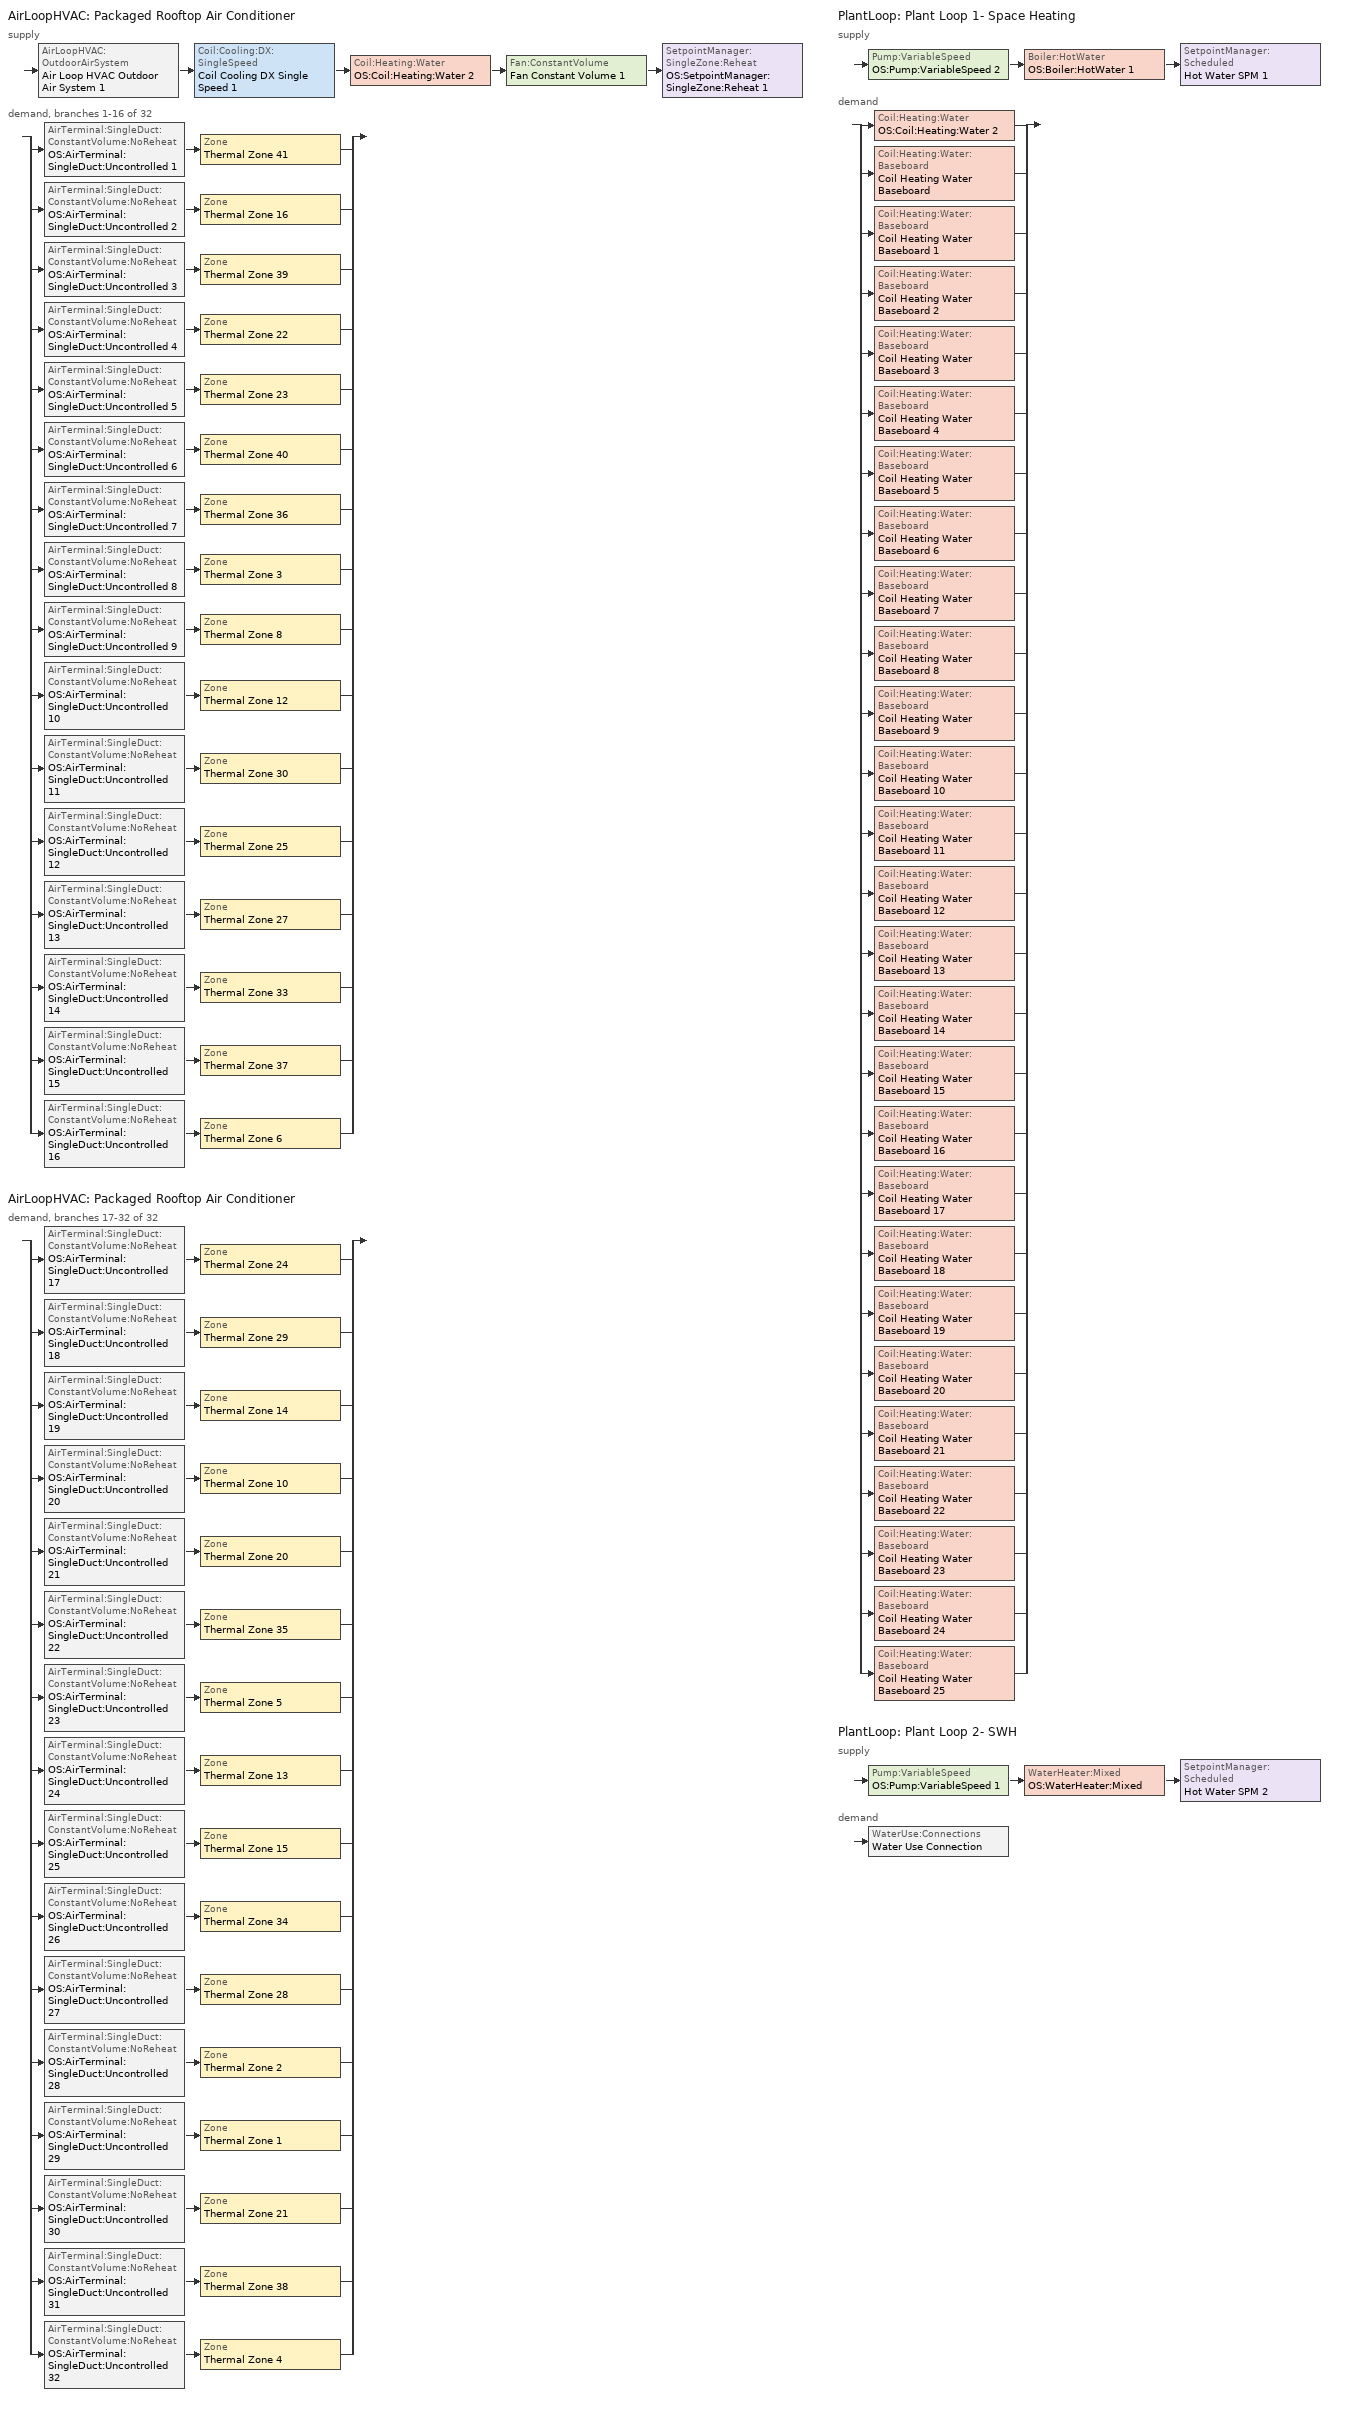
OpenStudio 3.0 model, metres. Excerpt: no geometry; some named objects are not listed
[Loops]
AirLoopHVAC 'Packaged Rooftop Air Conditioner'
 supply: AirLoopHVAC:OutdoorAirSystem 'Air Loop HVAC Outdoor Air System 1' > Coil:Cooling:DX:SingleSpeed 'Coil Cooling DX Single Speed 1' > Coil:Heating:Water 'OS:Coil:Heating:Water 2' > Fan:ConstantVolume 'Fan Constant Volume 1' > SetpointManager:SingleZone:Reheat 'OS:SetpointManager:SingleZone:Reheat 1'
 demand, branches 1-16 of 32: split
  | AirTerminal:SingleDuct:ConstantVolume:NoReheat 'OS:AirTerminal:SingleDuct:Uncontrolled 1' > Zone 'Thermal Zone 41'
  | AirTerminal:SingleDuct:ConstantVolume:NoReheat 'OS:AirTerminal:SingleDuct:Uncontrolled 2' > Zone 'Thermal Zone 16'
  | AirTerminal:SingleDuct:ConstantVolume:NoReheat 'OS:AirTerminal:SingleDuct:Uncontrolled 3' > Zone 'Thermal Zone 39'
  | AirTerminal:SingleDuct:ConstantVolume:NoReheat 'OS:AirTerminal:SingleDuct:Uncontrolled 4' > Zone 'Thermal Zone 22'
  | AirTerminal:SingleDuct:ConstantVolume:NoReheat 'OS:AirTerminal:SingleDuct:Uncontrolled 5' > Zone 'Thermal Zone 23'
  | AirTerminal:SingleDuct:ConstantVolume:NoReheat 'OS:AirTerminal:SingleDuct:Uncontrolled 6' > Zone 'Thermal Zone 40'
  | AirTerminal:SingleDuct:ConstantVolume:NoReheat 'OS:AirTerminal:SingleDuct:Uncontrolled 7' > Zone 'Thermal Zone 36'
  | AirTerminal:SingleDuct:ConstantVolume:NoReheat 'OS:AirTerminal:SingleDuct:Uncontrolled 8' > Zone 'Thermal Zone 3'
  | AirTerminal:SingleDuct:ConstantVolume:NoReheat 'OS:AirTerminal:SingleDuct:Uncontrolled 9' > Zone 'Thermal Zone 8'
  | AirTerminal:SingleDuct:ConstantVolume:NoReheat 'OS:AirTerminal:SingleDuct:Uncontrolled 10' > Zone 'Thermal Zone 12'
  | AirTerminal:SingleDuct:ConstantVolume:NoReheat 'OS:AirTerminal:SingleDuct:Uncontrolled 11' > Zone 'Thermal Zone 30'
  | AirTerminal:SingleDuct:ConstantVolume:NoReheat 'OS:AirTerminal:SingleDuct:Uncontrolled 12' > Zone 'Thermal Zone 25'
  | AirTerminal:SingleDuct:ConstantVolume:NoReheat 'OS:AirTerminal:SingleDuct:Uncontrolled 13' > Zone 'Thermal Zone 27'
  | AirTerminal:SingleDuct:ConstantVolume:NoReheat 'OS:AirTerminal:SingleDuct:Uncontrolled 14' > Zone 'Thermal Zone 33'
  | AirTerminal:SingleDuct:ConstantVolume:NoReheat 'OS:AirTerminal:SingleDuct:Uncontrolled 15' > Zone 'Thermal Zone 37'
  | AirTerminal:SingleDuct:ConstantVolume:NoReheat 'OS:AirTerminal:SingleDuct:Uncontrolled 16' > Zone 'Thermal Zone 6'
AirLoopHVAC 'Packaged Rooftop Air Conditioner'
 demand, branches 17-32 of 32: split
  | AirTerminal:SingleDuct:ConstantVolume:NoReheat 'OS:AirTerminal:SingleDuct:Uncontrolled 17' > Zone 'Thermal Zone 24'
  | AirTerminal:SingleDuct:ConstantVolume:NoReheat 'OS:AirTerminal:SingleDuct:Uncontrolled 18' > Zone 'Thermal Zone 29'
  | AirTerminal:SingleDuct:ConstantVolume:NoReheat 'OS:AirTerminal:SingleDuct:Uncontrolled 19' > Zone 'Thermal Zone 14'
  | AirTerminal:SingleDuct:ConstantVolume:NoReheat 'OS:AirTerminal:SingleDuct:Uncontrolled 20' > Zone 'Thermal Zone 10'
  | AirTerminal:SingleDuct:ConstantVolume:NoReheat 'OS:AirTerminal:SingleDuct:Uncontrolled 21' > Zone 'Thermal Zone 20'
  | AirTerminal:SingleDuct:ConstantVolume:NoReheat 'OS:AirTerminal:SingleDuct:Uncontrolled 22' > Zone 'Thermal Zone 35'
  | AirTerminal:SingleDuct:ConstantVolume:NoReheat 'OS:AirTerminal:SingleDuct:Uncontrolled 23' > Zone 'Thermal Zone 5'
  | AirTerminal:SingleDuct:ConstantVolume:NoReheat 'OS:AirTerminal:SingleDuct:Uncontrolled 24' > Zone 'Thermal Zone 13'
  | AirTerminal:SingleDuct:ConstantVolume:NoReheat 'OS:AirTerminal:SingleDuct:Uncontrolled 25' > Zone 'Thermal Zone 15'
  | AirTerminal:SingleDuct:ConstantVolume:NoReheat 'OS:AirTerminal:SingleDuct:Uncontrolled 26' > Zone 'Thermal Zone 34'
  | AirTerminal:SingleDuct:ConstantVolume:NoReheat 'OS:AirTerminal:SingleDuct:Uncontrolled 27' > Zone 'Thermal Zone 28'
  | AirTerminal:SingleDuct:ConstantVolume:NoReheat 'OS:AirTerminal:SingleDuct:Uncontrolled 28' > Zone 'Thermal Zone 2'
  | AirTerminal:SingleDuct:ConstantVolume:NoReheat 'OS:AirTerminal:SingleDuct:Uncontrolled 29' > Zone 'Thermal Zone 1'
  | AirTerminal:SingleDuct:ConstantVolume:NoReheat 'OS:AirTerminal:SingleDuct:Uncontrolled 30' > Zone 'Thermal Zone 21'
  | AirTerminal:SingleDuct:ConstantVolume:NoReheat 'OS:AirTerminal:SingleDuct:Uncontrolled 31' > Zone 'Thermal Zone 38'
  | AirTerminal:SingleDuct:ConstantVolume:NoReheat 'OS:AirTerminal:SingleDuct:Uncontrolled 32' > Zone 'Thermal Zone 4'
PlantLoop 'Plant Loop 1- Space Heating'
 supply: Pump:VariableSpeed 'OS:Pump:VariableSpeed 2' > Boiler:HotWater 'OS:Boiler:HotWater 1' > SetpointManager:Scheduled 'Hot Water SPM 1'
 demand: split
  | Coil:Heating:Water 'OS:Coil:Heating:Water 2'
  | Coil:Heating:Water:Baseboard 'Coil Heating Water Baseboard'
  | Coil:Heating:Water:Baseboard 'Coil Heating Water Baseboard 1'
  | Coil:Heating:Water:Baseboard 'Coil Heating Water Baseboard 2'
  | Coil:Heating:Water:Baseboard 'Coil Heating Water Baseboard 3'
  | Coil:Heating:Water:Baseboard 'Coil Heating Water Baseboard 4'
  | Coil:Heating:Water:Baseboard 'Coil Heating Water Baseboard 5'
  | Coil:Heating:Water:Baseboard 'Coil Heating Water Baseboard 6'
  | Coil:Heating:Water:Baseboard 'Coil Heating Water Baseboard 7'
  | Coil:Heating:Water:Baseboard 'Coil Heating Water Baseboard 8'
  | Coil:Heating:Water:Baseboard 'Coil Heating Water Baseboard 9'
  | Coil:Heating:Water:Baseboard 'Coil Heating Water Baseboard 10'
  | Coil:Heating:Water:Baseboard 'Coil Heating Water Baseboard 11'
  | Coil:Heating:Water:Baseboard 'Coil Heating Water Baseboard 12'
  | Coil:Heating:Water:Baseboard 'Coil Heating Water Baseboard 13'
  | Coil:Heating:Water:Baseboard 'Coil Heating Water Baseboard 14'
  | Coil:Heating:Water:Baseboard 'Coil Heating Water Baseboard 15'
  | Coil:Heating:Water:Baseboard 'Coil Heating Water Baseboard 16'
  | Coil:Heating:Water:Baseboard 'Coil Heating Water Baseboard 17'
  | Coil:Heating:Water:Baseboard 'Coil Heating Water Baseboard 18'
  | Coil:Heating:Water:Baseboard 'Coil Heating Water Baseboard 19'
  | Coil:Heating:Water:Baseboard 'Coil Heating Water Baseboard 20'
  | Coil:Heating:Water:Baseboard 'Coil Heating Water Baseboard 21'
  | Coil:Heating:Water:Baseboard 'Coil Heating Water Baseboard 22'
  | Coil:Heating:Water:Baseboard 'Coil Heating Water Baseboard 23'
  | Coil:Heating:Water:Baseboard 'Coil Heating Water Baseboard 24'
  | Coil:Heating:Water:Baseboard 'Coil Heating Water Baseboard 25'
PlantLoop 'Plant Loop 2- SWH'
 supply: Pump:VariableSpeed 'OS:Pump:VariableSpeed 1' > WaterHeater:Mixed 'OS:WaterHeater:Mixed' > SetpointManager:Scheduled 'Hot Water SPM 2'
 demand: WaterUse:Connections 'Water Use Connection'
[Sizing:Zone] Zone Cooling Design Supply Air Temperature Input Method=SupplyAirTemperature; Zone Cooling Design Supply Air Temperature {C}=14; Zone Cooling Design Supply Air Temperature Difference {deltaC}=11.11; Zone Heating Design Supply Air Temperature Input Method=SupplyAirTemperature; Zone Heating Design Supply Air Temperature {C}=40; Zone Heating Design Supply Air Temperature Difference {deltaC}=11.11; Zone Cooling Design Supply Air Humidity Ratio {kg-H2O/kg-air}=0.0085; Zone Heating Design Supply Air Humidity Ratio {kg-H2O/kg-air}=0.008; Zone Heating Sizing Factor=1; Zone Cooling Sizing Factor=1; Heating Design Air Flow Method=DesignDay; Account for Dedicated Outdoor Air System=No; Dedicated Outdoor Air System Control Strategy=NeutralSupplyAir; Dedicated Outdoor Air Low Setpoint Temperature for Design {C}=Autosize; Dedicated Outdoor Air High Setpoint Temperature for Design {C}=Autosize
Thermal Zone 1; Thermal Zone 2; Thermal Zone 3; Thermal Zone 4; Thermal Zone 5; Thermal Zone 6; Thermal Zone 8; Thermal Zone 9; Thermal Zone 10; Thermal Zone 12; Thermal Zone 13; Thermal Zone 14; Thermal Zone 15; Thermal Zone 16; Thermal Zone 17; Thermal Zone 19; Thermal Zone 20; Thermal Zone 21; Thermal Zone 22; Thermal Zone 23; Thermal Zone 24; Thermal Zone 25; Thermal Zone 26; Thermal Zone 27; Thermal Zone 28; Thermal Zone 29; Thermal Zone 30; Thermal Zone 32; Thermal Zone 33; Thermal Zone 34; Thermal Zone 35; Thermal Zone 36; Thermal Zone 37; Thermal Zone 38; Thermal Zone 39; Thermal Zone 40; Thermal Zone 41
[Zone equipment]
Thermal Zone 1: OS:AirTerminal:SingleDuct:Uncontrolled 29
Thermal Zone 2: Convective Baseboard Water 8, OS:AirTerminal:SingleDuct:Uncontrolled 28
Thermal Zone 3: OS:AirTerminal:SingleDuct:Uncontrolled 8
Thermal Zone 4: OS:AirTerminal:SingleDuct:Uncontrolled 32
Thermal Zone 5: Convective Baseboard Water 23, OS:AirTerminal:SingleDuct:Uncontrolled 23
Thermal Zone 6: OS:AirTerminal:SingleDuct:Uncontrolled 16
Thermal Zone 8: Convective Baseboard Water 24, OS:AirTerminal:SingleDuct:Uncontrolled 9
Thermal Zone 9: Convective Baseboard Water 25
Thermal Zone 10: Convective Baseboard Water, OS:AirTerminal:SingleDuct:Uncontrolled 20
Thermal Zone 12: Convective Baseboard Water 1, OS:AirTerminal:SingleDuct:Uncontrolled 10
Thermal Zone 13: Convective Baseboard Water 2, OS:AirTerminal:SingleDuct:Uncontrolled 24
Thermal Zone 14: Convective Baseboard Water 3, OS:AirTerminal:SingleDuct:Uncontrolled 19
Thermal Zone 15: Convective Baseboard Water 4, OS:AirTerminal:SingleDuct:Uncontrolled 25
Thermal Zone 16: Convective Baseboard Water 5, OS:AirTerminal:SingleDuct:Uncontrolled 2
Thermal Zone 17: Convective Baseboard Water 6
Thermal Zone 19: Convective Baseboard Water 7
Thermal Zone 20: OS:AirTerminal:SingleDuct:Uncontrolled 21
Thermal Zone 21: OS:AirTerminal:SingleDuct:Uncontrolled 30
Thermal Zone 22: Convective Baseboard Water 9, OS:AirTerminal:SingleDuct:Uncontrolled 4
Thermal Zone 23: Convective Baseboard Water 10, OS:AirTerminal:SingleDuct:Uncontrolled 5
Thermal Zone 24: Convective Baseboard Water 11, OS:AirTerminal:SingleDuct:Uncontrolled 17
Thermal Zone 25: Convective Baseboard Water 12, OS:AirTerminal:SingleDuct:Uncontrolled 12
Thermal Zone 26: Convective Baseboard Water 13
Thermal Zone 27: OS:AirTerminal:SingleDuct:Uncontrolled 13
Thermal Zone 28: Convective Baseboard Water 14, OS:AirTerminal:SingleDuct:Uncontrolled 27
Thermal Zone 29: OS:AirTerminal:SingleDuct:Uncontrolled 18
Thermal Zone 30: Convective Baseboard Water 15, OS:AirTerminal:SingleDuct:Uncontrolled 11
Thermal Zone 32: Convective Baseboard Water 16
Thermal Zone 33: Convective Baseboard Water 17, OS:AirTerminal:SingleDuct:Uncontrolled 14
Thermal Zone 34: OS:AirTerminal:SingleDuct:Uncontrolled 26
Thermal Zone 35: Convective Baseboard Water 18, OS:AirTerminal:SingleDuct:Uncontrolled 22
Thermal Zone 36: OS:AirTerminal:SingleDuct:Uncontrolled 7
Thermal Zone 37: Convective Baseboard Water 19, OS:AirTerminal:SingleDuct:Uncontrolled 15
Thermal Zone 38: OS:AirTerminal:SingleDuct:Uncontrolled 31
Thermal Zone 39: Convective Baseboard Water 20, OS:AirTerminal:SingleDuct:Uncontrolled 3
Thermal Zone 40: Convective Baseboard Water 21, OS:AirTerminal:SingleDuct:Uncontrolled 6
Thermal Zone 41: Convective Baseboard Water 22, OS:AirTerminal:SingleDuct:Uncontrolled 1
[AirLoopHVAC]
Packaged Rooftop Air Conditioner: Availability Schedule=Always On Discrete; Design Supply Air Flow Rate {m3/s}=AutoSize
[Sizing:System]
Packaged Rooftop Air Conditioner: Type of Load to Size On=Sensible; Design Outdoor Air Flow Rate {m3/s}=Autosize; Central Heating Maximum System Air Flow Ratio=1; Preheat Design Temperature {C}=7; Preheat Design Humidity Ratio {kg-H2O/kg-Air}=0.008; Precool Design Temperature {C}=12.8; Precool Design Humidity Ratio {kg-H2O/kg-Air}=0.008; Central Cooling Design Supply Air Temperature {C}=12.8; Central Heating Design Supply Air Temperature {C}=40; Sizing Option=NonCoincident; 100% Outdoor Air in Cooling=Yes; 100% Outdoor Air in Heating=Yes; Central Cooling Design Supply Air Humidity Ratio {kg-H2O/kg-Air}=0.0085; Central Heating Design Supply Air Humidity Ratio {kg-H2O/kg-Air}=0.008; Cooling Design Air Flow Method=DesignDay; Cooling Design Air Flow Rate {m3/s}=0; Heating Design Air Flow Method=DesignDay; Heating Design Air Flow Rate {m3/s}=0; System Outdoor Air Method=ZoneSum; Zone Maximum Outdoor Air Fraction=1; Cooling Supply Air Flow Rate Per Floor Area {m3/s-m2}=0.00996765; Cooling Fraction of Autosized Cooling Supply Air Flow Rate=1; Cooling Supply Air Flow Rate Per Unit Cooling Capacity {m3/s-W}=3.94755e-05; Heating Supply Air Flow Rate Per Floor Area {m3/s-m2}=0.00996765; Heating Fraction of Autosized Heating Supply Air Flow Rate=1; Heating Fraction of Autosized Cooling Supply Air Flow Rate=1; Heating Supply Air Flow Rate Per Unit Heating Capacity {m3/s-W}=3.15882e-05; Cooling Design Capacity Method=CoolingDesignCapacity; Cooling Design Capacity {W}=Autosize; Cooling Design Capacity Per Floor Area {W/m2}=234.7; Fraction of Autosized Cooling Design Capacity=1; Heating Design Capacity Method=HeatingDesignCapacity; Heating Design Capacity {W}=Autosize; Heating Design Capacity Per Floor Area {W/m2}=157; Fraction of Autosized Heating Design Capacity=1; Central Cooling Capacity Control Method=OnOff
[Fan:ConstantVolume]
Fan Constant Volume 1: Availability Schedule=Always On Discrete; Fan Total Efficiency=0.8; Pressure Rise {Pa}=500; Maximum Flow Rate {m3/s}=17.3908; Motor Efficiency=0.8
[Coil:Cooling:DX:SingleSpeed]
Coil Cooling DX Single Speed 1: Availability Schedule=Always On Discrete; Rated Total Cooling Capacity {W}=autosize; Rated Sensible Heat Ratio=autosize; Rated COP {W/W}=3.5; Rated Air Flow Rate {m3/s}=17.3908; Rated Evaporator Fan Power Per Volume Flow Rate {W/(m3/s)}=773.3; Total Cooling Capacity Function of Temperature Curve=Curve Biquadratic 1; Total Cooling Capacity Function of Flow Fraction Curve=Curve Quadratic 1; Energy Input Ratio Function of Temperature Curve=Curve Biquadratic 2; Energy Input Ratio Function of Flow Fraction Curve=Curve Quadratic 2; Part Load Fraction Correlation Curve=Curve Quadratic 3; Minimum Outdoor Dry-Bulb Temperature for Compressor Operation {C}=-25; Condenser Type=AirCooled; Evaporative Condenser Effectiveness=0; Evaporative Condenser Air Flow Rate {m3/s}=Autosize; Evaporative Condenser Pump Rated Power Consumption {W}=Autosize; Crankcase Heater Capacity {W}=0; Maximum Outdoor Dry-Bulb Temperature for Crankcase Heater Operation {C}=0; Basin Heater Capacity {W/K}=0; Basin Heater Setpoint Temperature {C}=10
[Controller:OutdoorAir]
Controller Outdoor Air 1: Minimum Outdoor Air Flow Rate {m3/s}=Autosize; Maximum Outdoor Air Flow Rate {m3/s}=Autosize; Economizer Control Type=FixedDryBulb; Economizer Control Action Type=ModulateFlow; Economizer Maximum Limit Dry-Bulb Temperature {C}=19; Economizer Maximum Limit Enthalpy {J/kg}=64000; Economizer Maximum Limit Dewpoint Temperature {C}=0; Economizer Minimum Limit Dry-Bulb Temperature {C}=-100; Lockout Type=NoLockout; Minimum Limit Type=FixedMinimum; Controller Mechanical Ventilation=Controller Mechanical Ventilation 1; High Humidity Control=No; Heat Recovery Bypass Control Type=BypassWhenOAFlowGreaterThanMinimum
[Controller:MechanicalVentilation]
Controller Mechanical Ventilation 1: Availability Schedule=Always On Discrete; Demand Controlled Ventilation=No; System Outdoor Air Method=ZoneSum
[AirLoopHVAC:OutdoorAirSystem]
Air Loop HVAC Outdoor Air System 1: Controller=Controller Outdoor Air 1
[Coil:Heating:Water]
OS:Coil:Heating:Water 2: Availability Schedule=Always On Discrete 1
[PlantLoop] Glycol Concentration=0; Plant Loop Volume {m3}=Autocalculate; Load Distribution Scheme=Optimal
Name | Fluid Type
Plant Loop 1- Space Heating | Water
Plant Loop 2- SWH
[Sizing:Plant] Loop Type=Heating; Design Loop Exit Temperature {C}=82; Loop Design Temperature Difference {deltaC}=11; Sizing Option=NonCoincident; Zone Timesteps in Averaging Window=1; Coincident Sizing Factor Mode=None
Plant Loop 1- Space Heating; Plant Loop 2- SWH
[Boiler:HotWater]
OS:Boiler:HotWater 1: Efficiency Curve Temperature Evaluation Variable=LeavingBoiler; Normalized Boiler Efficiency Curve=Boiler Efficiency; Water Outlet Upper Temperature Limit {C}=99; Boiler Flow Mode=LeavingSetpointModulated; Parasitic Electric Load {W}=0; Sizing Factor=1
[Controller:WaterCoil] Action=Normal
Name | Water Coil | Maximum Actuated Flow {m3/s} | Minimum Actuated Flow {m3/s}
Controller Water Coil 2; Controller Water Coil 3
Controller Water Coil 1 | OS:Coil:Heating:Water 2 | Autosize | 1e-07
[SetpointManager:Scheduled] Control Variable=Temperature
Name | Schedule
Hot Water SPM 1 | Hot Water Temperature
Hot Water SPM 2 | Water Heater Setpoint Temperature
[ZoneHVAC:Baseboard:Convective:Water] Availability Schedule=Always On Discrete 1
Name | Heating Coil
Convective Baseboard Water | Coil Heating Water Baseboard
Convective Baseboard Water 1 | Coil Heating Water Baseboard 1
Convective Baseboard Water 2 | Coil Heating Water Baseboard 2
Convective Baseboard Water 3 | Coil Heating Water Baseboard 3
Convective Baseboard Water 4 | Coil Heating Water Baseboard 4
Convective Baseboard Water 5 | Coil Heating Water Baseboard 5
Convective Baseboard Water 6 | Coil Heating Water Baseboard 6
Convective Baseboard Water 7 | Coil Heating Water Baseboard 7
Convective Baseboard Water 8 | Coil Heating Water Baseboard 8
Convective Baseboard Water 9 | Coil Heating Water Baseboard 9
Convective Baseboard Water 10 | Coil Heating Water Baseboard 10
Convective Baseboard Water 11 | Coil Heating Water Baseboard 11
Convective Baseboard Water 12 | Coil Heating Water Baseboard 12
Convective Baseboard Water 13 | Coil Heating Water Baseboard 13
Convective Baseboard Water 14 | Coil Heating Water Baseboard 14
Convective Baseboard Water 15 | Coil Heating Water Baseboard 15
Convective Baseboard Water 16 | Coil Heating Water Baseboard 16
Convective Baseboard Water 17 | Coil Heating Water Baseboard 17
Convective Baseboard Water 18 | Coil Heating Water Baseboard 18
Convective Baseboard Water 19 | Coil Heating Water Baseboard 19
Convective Baseboard Water 20 | Coil Heating Water Baseboard 20
Convective Baseboard Water 21 | Coil Heating Water Baseboard 21
Convective Baseboard Water 22 | Coil Heating Water Baseboard 22
Convective Baseboard Water 23 | Coil Heating Water Baseboard 23
Convective Baseboard Water 24 | Coil Heating Water Baseboard 24
Convective Baseboard Water 25 | Coil Heating Water Baseboard 25
[Coil:Heating:Water:Baseboard] Heating Design Capacity Method=HeatingDesignCapacity; Heating Design Capacity {W}=Autosize; Heating Design Capacity Per Floor Area {W/m2}=0; Fraction of Autosized Heating Design Capacity=0.8; U-Factor Times Area Value {W/K}=autosize; Maximum Water Flow Rate {m3/s}=autosize; Convergence Tolerance=0.001
Coil Heating Water Baseboard; Coil Heating Water Baseboard 1; Coil Heating Water Baseboard 2; Coil Heating Water Baseboard 3; Coil Heating Water Baseboard 4; Coil Heating Water Baseboard 5; Coil Heating Water Baseboard 6; Coil Heating Water Baseboard 7; Coil Heating Water Baseboard 8; Coil Heating Water Baseboard 9; Coil Heating Water Baseboard 10; Coil Heating Water Baseboard 11; Coil Heating Water Baseboard 12; Coil Heating Water Baseboard 13; Coil Heating Water Baseboard 14; Coil Heating Water Baseboard 15; Coil Heating Water Baseboard 16; Coil Heating Water Baseboard 17; Coil Heating Water Baseboard 18; Coil Heating Water Baseboard 19; Coil Heating Water Baseboard 20; Coil Heating Water Baseboard 21; Coil Heating Water Baseboard 22; Coil Heating Water Baseboard 23; Coil Heating Water Baseboard 24; Coil Heating Water Baseboard 25
[WaterUse:Connections]
Water Use Connection: Water Use Equipment Name 1=Bathroom Sink
[WaterUse:Equipment]
Bathroom Sink: Water Use Equipment Definition=Bathroom Sink Definition; Space=Space 137; Flow Rate Fraction Schedule=NECB-A-HW
[WaterUse:Equipment:Definition]
Bathroom Sink Definition: Peak Flow Rate {m3/s}=4.2e-005
[Pump:VariableSpeed] Skin Loss Radiative Fraction=0.5; Design Power Sizing Method=PowerPerFlowPerPressure; Design Electric Power per Unit Flow Rate {W/(m3/s)}=348701.1; Design Shaft Power per Unit Flow Rate per Unit Head {W-s/m3-Pa}=1.28205; Design Minimum Flow Rate Fraction=0
Name | Rated Flow Rate {m3/s}
OS:Pump:VariableSpeed 1 | 0.000138028
OS:Pump:VariableSpeed 2
[AirTerminal:SingleDuct:ConstantVolume:NoReheat] Maximum Air Flow Rate {m3/s}=AutoSize
Name | Availability Schedule
OS:AirTerminal:SingleDuct:Uncontrolled 1 | Always On Discrete 53
OS:AirTerminal:SingleDuct:Uncontrolled 2 | Always On Discrete 54
OS:AirTerminal:SingleDuct:Uncontrolled 3 | Always On Discrete 55
OS:AirTerminal:SingleDuct:Uncontrolled 4 | Always On Discrete 56
OS:AirTerminal:SingleDuct:Uncontrolled 5 | Always On Discrete 57
OS:AirTerminal:SingleDuct:Uncontrolled 6 | Always On Discrete 58
OS:AirTerminal:SingleDuct:Uncontrolled 7 | Always On Discrete 59
OS:AirTerminal:SingleDuct:Uncontrolled 8 | Always On Discrete 60
OS:AirTerminal:SingleDuct:Uncontrolled 9 | Always On Discrete 61
OS:AirTerminal:SingleDuct:Uncontrolled 10 | Always On Discrete 62
OS:AirTerminal:SingleDuct:Uncontrolled 11 | Always On Discrete 63
OS:AirTerminal:SingleDuct:Uncontrolled 12 | Always On Discrete 64
OS:AirTerminal:SingleDuct:Uncontrolled 13 | Always On Discrete 65
OS:AirTerminal:SingleDuct:Uncontrolled 14 | Always On Discrete 66
OS:AirTerminal:SingleDuct:Uncontrolled 15 | Always On Discrete 67
OS:AirTerminal:SingleDuct:Uncontrolled 16 | Always On Discrete 68
OS:AirTerminal:SingleDuct:Uncontrolled 17 | Always On Discrete 69
OS:AirTerminal:SingleDuct:Uncontrolled 18 | Always On Discrete 70
OS:AirTerminal:SingleDuct:Uncontrolled 19 | Always On Discrete 71
OS:AirTerminal:SingleDuct:Uncontrolled 20 | Always On Discrete 72
OS:AirTerminal:SingleDuct:Uncontrolled 21 | Always On Discrete 73
OS:AirTerminal:SingleDuct:Uncontrolled 22 | Always On Discrete 74
OS:AirTerminal:SingleDuct:Uncontrolled 23 | Always On Discrete 75
OS:AirTerminal:SingleDuct:Uncontrolled 24 | Always On Discrete 76
OS:AirTerminal:SingleDuct:Uncontrolled 25 | Always On Discrete 77
OS:AirTerminal:SingleDuct:Uncontrolled 26 | Always On Discrete 78
OS:AirTerminal:SingleDuct:Uncontrolled 27 | Always On Discrete 79
OS:AirTerminal:SingleDuct:Uncontrolled 28; OS:AirTerminal:SingleDuct:Uncontrolled 29; OS:AirTerminal:SingleDuct:Uncontrolled 30; OS:AirTerminal:SingleDuct:Uncontrolled 31; OS:AirTerminal:SingleDuct:Uncontrolled 32 | Always On Discrete 80
[SetpointManager:SingleZone:Reheat]
OS:SetpointManager:SingleZone:Reheat 1: Minimum Supply Air Temperature {C}=12.7778; Maximum Supply Air Temperature {C}=43.3333; Control Zone=Thermal Zone 24
[WaterHeater:Mixed]
OS:WaterHeater:Mixed: Tank Volume {m3}=0.3785; Setpoint Temperature Schedule=shw_60C; Deadband Temperature Difference {deltaC}=2; Maximum Temperature Limit {C}=82.22; Heater Control Type=Cycle; Heater Maximum Capacity {W}=845000; Heater Fuel Type=Electricity; Heater Thermal Efficiency=1; Off Cycle Parasitic Fuel Consumption Rate {W}=20; Off Cycle Parasitic Fuel Type=Electricity; Off Cycle Parasitic Heat Fraction to Tank=0.8; On Cycle Parasitic Fuel Type=Electricity; Ambient Temperature Indicator=Schedule; Ambient Temperature Schedule=Water Heater Ambient Temperature; Off Cycle Loss Coefficient to Ambient Temperature {W/K}=6; On Cycle Loss Coefficient to Ambient Temperature {W/K}=6; Use Side Effectiveness=1; Source Side Effectiveness=1; Use Side Design Flow Rate {m3/s}=autosize; Source Side Design Flow Rate {m3/s}=autosize; Indirect Water Heating Recovery Time {hr}=1.5; Source Side Flow Control Mode=IndirectHeatPrimarySetpoint
[Schedule:Constant] Value=1
Always On Discrete; Always On Discrete 1; Always On Discrete 53; Always On Discrete 54; Always On Discrete 55; Always On Discrete 56; Always On Discrete 57; Always On Discrete 58; Always On Discrete 59; Always On Discrete 60; Always On Discrete 61; Always On Discrete 62; Always On Discrete 63; Always On Discrete 64; Always On Discrete 65; Always On Discrete 66; Always On Discrete 67; Always On Discrete 68; Always On Discrete 69; Always On Discrete 70; Always On Discrete 71; Always On Discrete 72; Always On Discrete 73; Always On Discrete 74; Always On Discrete 75; Always On Discrete 76; Always On Discrete 77; Always On Discrete 78; Always On Discrete 79; Always On Discrete 80
[Schedule:Ruleset]
Name | Default Day Schedule | Summer Design Day Schedule | Winter Design Day Schedule
Hot Water Temperature | Hot Water Temperature Default | Hot Water Temperature Summer Design Day | Hot Water Temperature Winter Design Day
Water Heater Setpoint Temperature | Water Heater Setpoint Temperature Default
Water Heater Ambient Temperature | Water Heater Ambient Temperature Default
NECB-A-HW | Schedule Day 8
shw_60C | Schedule Day 12
[Schedule:Day]
Hot Water Temperature Default: 24, 0, 82
Hot Water Temperature Summer Design Day; Hot Water Temperature Winter Design Day; Water Heater Setpoint Temperature Default: 24, 0, 67
Water Heater Ambient Temperature Default: 24, 0, 21
Schedule Day 8: 24, 0, 0
sunNECB-A-HW 1; satNECB-A-HW 1: 1, 0, 0.05, 2, 0, 0.05, 3, 0, 0.05, 4, 0, 0.05, 5, 0, 0.05, 6, 0, 0.05, 7, 0, 0.05, 8, 0, 0.05, 9, 0, 0.05, 10, 0, 0.05, 11, 0, 0.05, 12, 0, 0.05, 13, 0, 0.05, 14, 0, 0.05, 15, 0, 0.05, 16, 0, 0.05, 17, 0, 0.05, 18, 0, 0.05, 19, 0, 0.05, 20, 0, 0.05, 21, 0, 0.05, 22, 0, 0.05, 23, 0, 0.05, 24, 0, 0.05
wkdNECB-A-HW 1: 1, 0, 0.05, 2, 0, 0.05, 3, 0, 0.05, 4, 0, 0.05, 5, 0, 0.05, 6, 0, 0.05, 7, 0, 0.05, 8, 0, 0.1, 9, 0, 0.5, 10, 0, 0.5, 11, 0, 0.9, 12, 0, 0.9, 13, 0, 0.9, 14, 0, 0.9, 15, 0, 0.9, 16, 0, 0.9, 17, 0, 0.7, 18, 0, 0.5, 19, 0, 0.3, 20, 0, 0.2, 21, 0, 0.2, 22, 0, 0.2, 23, 0, 0.05, 24, 0, 0.05
Schedule Day 12: 24, 0, 23.5
Schedule Day 83: 24, 0, 60
[Schedule:Rule] Date Specification Type=DateRange; Start Month=1; End Month=12; End Day=31
Name | Schedule Ruleset | Rule Order | Day Schedule | Apply Sunday | Apply Monday | Apply Tuesday | Apply Wednesday | Apply Thursday | Apply Friday | Apply Saturday | Start Day
sunNECB-A-HWrule | NECB-A-HW | 0 | sunNECB-A-HW 1 | Yes | No | No | No | No | No | No | 1
satNECB-A-HWrule | NECB-A-HW | 1 | satNECB-A-HW 1 | No | No | No | No | No | No | Yes | 1
wkdNECB-A-HW rule | NECB-A-HW | 2 | wkdNECB-A-HW 1 | No | Yes | Yes | Yes | Yes | Yes | No | 1
Schedule Rule 3 | shw_60C | 0 | Schedule Day 83 | No | Yes | Yes | Yes | No | Yes | Yes | 31
[Curve:Biquadratic]
Name | Coefficient1 Constant | Coefficient2 x | Coefficient3 x**2 | Coefficient4 y | Coefficient5 y**2 | Coefficient6 x*y | Minimum Value of x | Maximum Value of x | Minimum Value of y | Maximum Value of y
Curve Biquadratic 1 | 0.42415 | 0.04426 | -0.00042 | 0.00333 | -8e-005 | -0.00021 | 17 | 22 | 13 | 46
Curve Biquadratic 2 | 1.23649 | -0.02431 | 0.00057 | -0.01434 | 0.00063 | -0.00038 | 17 | 22 | 13 | 46
Boiler Efficiency | 1 | 0 | 0 | 0 | 0 | 0 | 0 | 1 | 0 | 1
[Curve:Quadratic]
Name | Coefficient1 Constant | Coefficient2 x | Coefficient3 x**2 | Minimum Value of x | Maximum Value of x
Curve Quadratic 1 | 0.77136 | 0.34053 | -0.11088 | 0.75918 | 1.13877
Curve Quadratic 2 | 1.2055 | -0.32953 | 0.12308 | 0.75918 | 1.13877
Curve Quadratic 3 | 0.771 | 0.229 | 0 | 0 | 1
